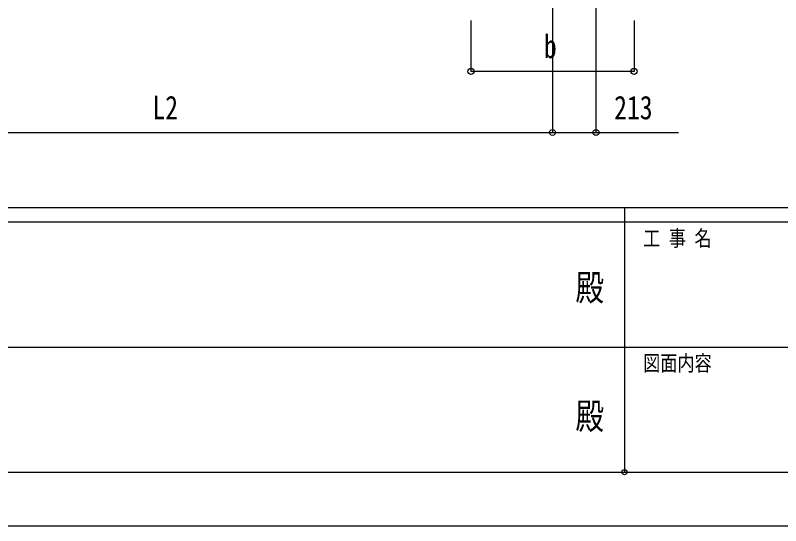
# Model space of a CAD drawing. Units: millimetres, scale not verified. Extents: x -14717 to 14718, y -10397 to 10401.
# Drawn here: x -3006 to 750, y -10389 to -7887 of the extents above; entities that cross this region are included whole.
import ezdxf
from ezdxf.enums import TextEntityAlignment as Align

# ---------------------------------------------------------------- set-up
doc = ezdxf.new("R2010")
doc.units = ezdxf.units.MM
doc.header["$LTSCALE"] = 50
doc.header["$PDMODE"] = 32
doc.header["$PDSIZE"] = 25
doc.layers.add('0-6_YKK_D', color=6, linetype='Continuous')
doc.layers.add('0-7_YKK_ZWAK', color=7, linetype='Continuous')
doc.styles.add('ＭＳ ゴシック', font='')
doc.styles.get('ＭＳ ゴシック').set_extended_font_data('MS Gothic')

msp = doc.modelspace()

# ---------------------------------------------------------------- linework, layer by layer
at = {"layer": '0-6_YKK_D'}
for p, q in [((-370.18, -7764.5), (-370.18, -8462.5)), ((-370.18, -7764.5), (-370.18, -8462.5)), ((-157.12, -7764.5), (-157.12, -8462.5)), ((-770.18, -7912.5), (-770.18, -8162.5)), ((29.82, -7912.5), (29.82, -8162.5)), ((-770.18, -8161.5), (29.82, -8161.5)), ((-4112.18, -8461.5), (-370.18, -8461.5))]:
    msp.add_line(p, q, dxfattribs=at)
msp.add_lwpolyline([(-370.18, -8461.5), (-157.12, -8461.5), (247.98, -8461.5)], dxfattribs=at)
for centre in [(-770.18, -8161.5), (29.82, -8161.5), (-370.18, -8461.5), (-370.18, -8461.5), (-157.12, -8461.5)]:
    msp.add_circle(centre, 14.88, dxfattribs=at)
at = {"layer": '0-7_YKK_ZWAK'}
for p, q in [((13632.87, -8831.5), (-13667.13, -8831.5)), ((-17.13, -8831.5), (-17.13, -10126.5)), ((-17.13, -8901.5), (-4567.13, -8901.5)), ((4532.87, -8901.5), (-17.13, -8901.5)), ((-4540.88, -9514), (-17.13, -9514)), ((-17.13, -9514), (4532.87, -9514)), ((-4567.13, -10126.5), (-17.13, -10126.5)), ((-17.13, -10126.5), (4532.87, -10126.5))]:
    msp.add_line(p, q, dxfattribs=at)
msp.add_lwpolyline([(-14717.2, -10389), (14717.8, -10389), (14717.8, 10401), (-14717.2, 10401)], close=True, dxfattribs=at)
msp.add_point((-17.13, -10126.5), dxfattribs=at)

# ---------------------------------------------------------------- texts
at = {"layer": '0-6_YKK_D', "style": 'ＭＳ ゴシック', "width": 0.8}
for s, p in [('b', (-412.18, -8131.5)), ('L2', (-2333.58, -8431.5)), ('213', (-67.62, -8431.5))]:
    msp.add_text(s, height=115.5, dxfattribs=at).set_placement(p, align=Align.BOTTOM_LEFT)
at = {"layer": '0-7_YKK_ZWAK', "style": 'ＭＳ ゴシック', "width": 0.8}
for s, height, p in [('工 事 名', 76.98, (74.74, -9041.5)), ('殿', 128.3, (-257.53, -9324.42)), ('図面内容', 76.98, (74.74, -9654)), ('殿', 128.3, (-257.53, -9954.42))]:
    msp.add_text(s, height=height, dxfattribs=at).set_placement(p, align=Align.BOTTOM_LEFT)

doc.saveas('drawing.dxf')
